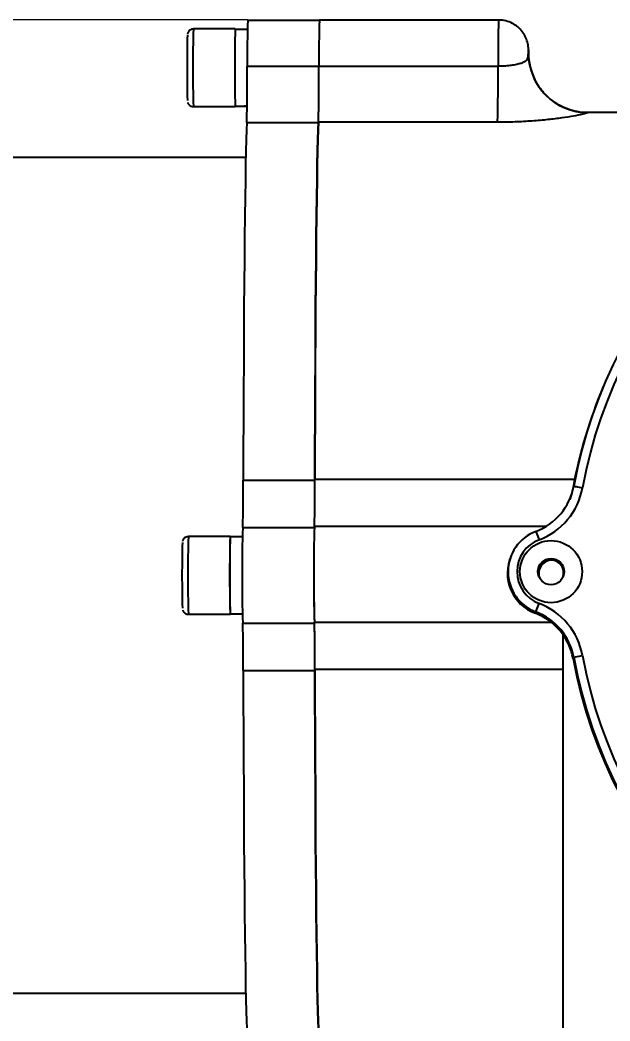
# Model space of a CAD drawing. Header units: millimetres. Extents: x 2454 to 4226, y 715 to 1968.
# Drawn here: x 3499.6 to 3588.5, y 1688.6 to 1839.4 of the extents above; entities that cross this region are included whole.
import ezdxf

# ---------------------------------------------------------------- set-up
doc = ezdxf.new("R2010")
doc.units = ezdxf.units.MM
doc.layers.add('AM_5', color=3, linetype='Continuous', lineweight=25)
doc.styles.add('SLDTEXTSTYLE1', font='txt.shx', dxfattribs={"width": 0.7, "bigfont": 'gbcbig.shx'})
doc.dimstyles.new('SLDDIMSTYLE12$0', dxfattribs={"dimtxt": 12, "dimasz": 10, "dimexe": 0, "dimexo": 0.0625, "dimgap": 0.875, "dimtad": 1, "dimdec": 1, "dimlfac": 1.8, "dimrnd": 1e-09, "dimzin": 12, "dimdsep": 46, "dimtxsty": 'SLDTEXTSTYLE1', "dimcen": 0.09, "dimdle": 8.16, "dimclrd": 3, "dimclre": 3, "dimadec": 0, "dimazin": 3, "dimtfac": 1, "dimtdec": 1, "dimtofl": 0, "dimtmove": 0, "dimatfit": 3, "dimfxl": 0, "dimfrac": 2, "dimtolj": 1, "dimlwd": 5, "dimlwe": 5, "dimarcsym": 0})

# ---------------------------------------------------------------- blocks, each defined once
blk = doc.blocks.new('*D73')
at = {"layer": 'AM_5', "color": 3, "lineweight": 5, "transparency": 16777216}
blk.add_line((3533.83, 1839.42), (3381.72, 1839.42), dxfattribs=at)
at = {"layer": 'AM_5', "color": 3, "linetype": 'Continuous', "lineweight": 5, "transparency": 16777216}
for p, q in [((3381.72, 1829.42), (3381.72, 1682.02)), ((3533.83, 1672.02), (3381.72, 1672.02))]:
    blk.add_line(p, q, dxfattribs=at)
at = {"layer": 'AM_5', "color": 3, "transparency": 16777216}
for points in [[(3380.05, 1829.42), (3383.38, 1829.42), (3381.72, 1839.42)], [(3380.05, 1682.02), (3383.38, 1682.02), (3381.72, 1672.02)]]:
    blk.add_solid(points, dxfattribs=at)
at = {"layer": 'Defpoints', "color": 0, "transparency": 16777216}
for p in [(3533.89, 1839.42), (3381.72, 1672.02), (3533.89, 1672.02)]:
    blk.add_point(p, dxfattribs=at)
at = {"layer": 'AM_5', "color": 0, "transparency": 16777216, "insert": (3374.84, 1755.72), "char_height": 12, "attachment_point": 5, "rotation": 90, "style": 'SLDTEXTSTYLE1'}
blk.add_mtext('\\A1;170', dxfattribs=at)

msp = doc.modelspace()

# ---------------------------------------------------------------- linework, layer by layer
at = {"color": 7, "linetype": 'Continuous', "lineweight": 25}
for p, q in [((3533.89, 1839.416), (3544.689, 1839.416)), ((3571.69, 1839.417), (3544.691, 1839.416)), ((3532, 1838.066), (3525.7, 1838.066)), ((3533.848, 1838.012), (3532, 1838.012)), ((3533.819, 1832.468), (3544.618, 1832.469)), ((3544.62, 1832.484), (3571.618, 1832.484)), ((3525.701, 1826.366), (3532, 1826.366)), ((3612.527, 1825.467), (3585.188, 1825.467)), ((3533.748, 1823.976), (3544.547, 1823.976)), ((3571.547, 1824.007), (3544.549, 1824.007)), ((3533.593, 1818.716), (3406.997, 1818.714)), ((3533.213, 1770.056), (3544.012, 1770.056)), ((3544.013, 1770.202), (3583.158, 1770.203)), ((3533.129, 1762.912), (3543.915, 1762.912)), ((3578.821, 1763.076), (3543.928, 1763.076)), ((3577.318, 1762.346), (3577.792, 1761.082)), ((3531.241, 1761.566), (3524.941, 1761.566)), ((3533.089, 1761.512), (3531.241, 1761.512)), ((3577.318, 1750.214), (3577.792, 1751.477)), ((3531.241, 1749.92), (3533.089, 1749.92)), ((3524.942, 1749.866), (3531.241, 1749.866)), ((3533.129, 1748.521), (3543.928, 1748.521)), ((3543.928, 1748.685), (3579.583, 1748.685)), ((3581.379, 1746.819), (3581.379, 1667.206)), ((3583.008, 1743.398), (3584.336, 1743.64)), ((3533.213, 1741.376), (3544.013, 1741.376)), ((3581.379, 1741.523), (3544.012, 1741.522)), ((3533.595, 1692.716), (3406.999, 1692.714))]:
    msp.add_line(p, q, dxfattribs=at)
at = {"color": 7, "linetype": 'Continuous', "lineweight": 25, "flags": 128}
for points in [[(3532.008, 1838.012), (3531.997, 1838.056), (3531.983, 1837.82), (3531.971, 1837.282), (3531.96, 1836.471), (3531.952, 1835.431), (3531.945, 1834.217), (3531.942, 1832.895), (3531.942, 1831.537), (3531.946, 1830.215), (3531.952, 1829.001), (3531.96, 1827.961), (3531.971, 1827.15), (3531.984, 1826.612), (3531.997, 1826.376), (3532.008, 1826.42)], [(3576.205, 1834.449), (3576.201, 1834.649), (3576.197, 1834.796), (3576.194, 1834.886), (3576.19, 1834.917), (3576.186, 1834.888), (3576.182, 1834.8), (3576.178, 1834.654), (3576.175, 1834.455)], [(3576.175, 1834.455), (3576.178, 1834.461), (3576.182, 1834.465), (3576.186, 1834.466), (3576.19, 1834.467), (3576.193, 1834.465), (3576.197, 1834.461), (3576.201, 1834.456), (3576.205, 1834.449)], [(3533.748, 1823.976), (3533.702, 1822.843), (3533.657, 1821.4), (3533.613, 1819.652), (3533.571, 1817.609), (3533.53, 1815.279), (3533.49, 1812.674), (3533.453, 1809.805), (3533.417, 1806.686), (3533.384, 1803.331), (3533.353, 1799.755), (3533.325, 1795.976), (3533.299, 1792.01), (3533.276, 1787.877), (3533.256, 1783.595), (3533.238, 1779.183), (3533.224, 1774.663), (3533.213, 1770.056)], [(3544.547, 1823.976), (3544.501, 1822.843), (3544.457, 1821.4), (3544.413, 1819.653), (3544.37, 1817.609), (3544.329, 1815.279), (3544.29, 1812.674), (3544.252, 1809.805), (3544.217, 1806.686), (3544.184, 1803.331), (3544.153, 1799.755), (3544.124, 1795.976), (3544.098, 1792.011), (3544.075, 1787.877), (3544.055, 1783.595), (3544.038, 1779.184), (3544.023, 1774.664), (3544.012, 1770.056)], [(3544.013, 1770.202), (3544.024, 1774.807), (3544.038, 1779.324), (3544.056, 1783.731), (3544.076, 1788.009), (3544.099, 1792.138), (3544.125, 1796.098), (3544.154, 1799.871), (3544.185, 1803.44), (3544.218, 1806.788), (3544.253, 1809.899), (3544.291, 1812.76), (3544.33, 1815.357), (3544.372, 1817.678), (3544.414, 1819.712), (3544.458, 1821.45), (3544.503, 1822.884), (3544.549, 1824.007)], [(3582.918, 1768.949), (3582.638, 1767.824), (3582.401, 1767.17)], [(3583.008, 1769.161), (3583.033, 1769.156), (3583.109, 1769.143), (3583.232, 1769.12), (3583.397, 1769.09), (3583.598, 1769.054), (3583.828, 1769.012), (3584.077, 1768.967), (3584.336, 1768.919)], [(3531.249, 1761.512), (3531.241, 1761.566), (3531.228, 1761.408), (3531.215, 1760.944), (3531.204, 1760.197), (3531.195, 1759.209), (3531.188, 1758.033), (3531.184, 1756.732), (3531.183, 1755.376), (3531.186, 1754.038), (3531.191, 1752.791), (3531.199, 1751.702), (3531.209, 1750.828), (3531.221, 1750.219), (3531.235, 1749.906), (3531.248, 1749.906), (3531.249, 1749.92)], [(3533.213, 1741.376), (3533.225, 1736.769), (3533.239, 1732.249), (3533.256, 1727.837), (3533.277, 1723.555), (3533.3, 1719.422), (3533.326, 1715.456), (3533.355, 1711.677), (3533.386, 1708.101), (3533.419, 1704.746), (3533.455, 1701.627), (3533.492, 1698.758), (3533.532, 1696.153), (3533.573, 1693.823), (3533.615, 1691.78), (3533.659, 1690.032), (3533.704, 1688.589), (3533.75, 1687.456)], [(3544.548, 1687.487), (3544.502, 1688.63), (3544.457, 1690.083), (3544.413, 1691.84), (3544.371, 1693.892), (3544.33, 1696.231), (3544.29, 1698.845), (3544.253, 1701.722), (3544.217, 1704.848), (3544.184, 1708.211), (3544.153, 1711.793), (3544.125, 1715.578), (3544.099, 1719.549), (3544.076, 1723.688), (3544.055, 1727.974), (3544.038, 1732.389), (3544.024, 1736.912), (3544.012, 1741.522)], [(3544.013, 1741.376), (3544.024, 1736.769), (3544.038, 1732.249), (3544.056, 1727.838), (3544.076, 1723.555), (3544.099, 1719.422), (3544.125, 1715.456), (3544.154, 1711.677), (3544.185, 1708.102), (3544.218, 1704.747), (3544.254, 1701.627), (3544.292, 1698.758), (3544.331, 1696.153), (3544.372, 1693.823), (3544.415, 1691.78), (3544.459, 1690.033), (3544.504, 1688.589), (3544.549, 1687.456)]]:
    msp.add_lwpolyline(points, dxfattribs=at)
at = {"color": 7, "linetype": 'Continuous', "lineweight": 25}
for radius in [4.68, 1.98]:
    msp.add_circle((3579.596, 1756.28), radius, dxfattribs=at)
for centre, radius, start, end in [((3706.53, 1834.168), 172.719, 178.25882, 180.56383), ((3717.329, 1834.168), 172.719, 178.25882, 180.56383), ((3742.516, 1833.913), 197.902, 178.40645, 180.41367), ((3718.005, 1834.444), 146.4, 178.05337, 180.76681), ((3739.549, 1832.219), 213.928, 178.43392, 181.56789), ((3743.758, 1832.219), 211.837, 178.43306, 181.56875), ((3735.774, 1832.239), 211.034, 178.66413, 181.34967), ((3585.175, 1834.458), 9.001, 180.01507, 270.00201), ((3585.2, 1834.447), 8.995, 179.98825, 206.55358), ((3203.736, 1830.976), 330.086, 358.78492, 0.25909), ((3214.536, 1830.976), 330.086, 358.78492, 0.25909), ((3216.536, 1830.994), 328.087, 358.77968, 0.26016), ((3243.535, 1830.995), 328.087, 358.77968, 0.26016), ((3653.846, 1756.28), 72, 100.3061, 169.6939), ((3653.846, 1756.28), 70.65, 100.3061, 169.6939), ((3585.191, 1825.451), 0.0157, 100.93745, 160.46138), ((3653.76, 1756.068), 72.004, 157.01866, 169.69411), ((3351.678, 1768.624), 181.541, 358.19669, 0.45176), ((3364.119, 1768.77), 179.899, 358.18635, 0.45621), ((3574.153, 1770.771), 9, 290.5867, 349.69388), ((3574.153, 1770.771), 10.35, 290.5867, 349.69388), ((3820.931, 1755.721), 287.892, 178.5687, 181.43311), ((3831.727, 1755.879), 287.889, 178.56747, 181.4319), ((3579.596, 1756.28), 6.48, 110.5867, 249.4133), ((3730.085, 1755.675), 206.104, 178.61236, 181.36333), ((3739.882, 1755.719), 215.02, 178.44188, 181.55993), ((3741.449, 1755.719), 210.288, 178.4215, 181.58031), ((3579.596, 1756.28), 5.13, 110.5867, 249.4133), ((3579.507, 1756.068), 6.48, 156.23349, 249.41124), ((3579.507, 1756.068), 1.98, 90.00177, 153.87472), ((3579.731, 1756.02), 1.98, 81.17099, 203.12717), ((3579.507, 1756.068), 1.98, 340.46515, 89.9991), ((3768.349, 1754.293), 224.495, 179.61404, 181.4735), ((3574.153, 1741.788), 10.35, 10.30612, 69.4133), ((3574.064, 1741.577), 9, 10.30462, 69.4125), ((3574.153, 1741.788), 9, 10.30612, 69.4133), ((3351.678, 1742.802), 181.541, 359.55006, 1.80512), ((3360.83, 1742.947), 183.188, 359.55443, 1.79488), ((3362.477, 1742.802), 181.541, 359.55006, 1.80512), ((3653.753, 1756.065), 71.996, 190.30438, 259.69351), ((3653.846, 1756.28), 72, 190.3061, 259.6939), ((3653.846, 1756.28), 70.65, 190.3061, 259.6939)]:
    msp.add_arc(centre, radius, start, end, dxfattribs=at)
for centre, start_param, end_param in [((3532, 1832.216), 4.712389, 4.9017856), ((3533.89, 1832.216), 4.6175706, 4.712389)]:
    msp.add_ellipse(centre, major_axis=(9.981, 0), ratio=0.5807102, start_param=start_param, end_param=end_param, dxfattribs=at)
for points, knots in [([(3576.203, 1834.57), (3576.202, 1834.642), (3576.2, 1834.817), (3576.195, 1834.975), (3576.187, 1835.161), (3576.161, 1835.469), (3576.074, 1836.017), (3575.844, 1836.717), (3575.399, 1837.519), (3574.791, 1838.227), (3573.982, 1838.835), (3573.047, 1839.238), (3572.248, 1839.436), (3571.79, 1839.396), (3571.687, 1839.387)], [0, 0, 0, 0, 0.0430213, 0.1044143, 0.1492078, 0.1789303, 0.2409328, 0.3540229, 0.4541196, 0.5815868, 0.6998622, 0.8285577, 0.9611913, 1, 1, 1, 1]), ([(3525.696, 1838.057), (3525.596, 1838.051), (3525.405, 1838.038), (3525.168, 1837.905), (3525.002, 1837.746), (3524.898, 1837.587), (3524.843, 1837.451), (3524.82, 1837.363), (3524.815, 1837.332), (3524.813, 1837.322)], [0, 0, 0, 0, 0.2265828, 0.4331951, 0.604632, 0.7499542, 0.8681979, 0.9539589, 1, 1, 1, 1]), ([(3571.618, 1832.484), (3571.93, 1832.49), (3572.554, 1832.501), (3573.451, 1832.587), (3574.265, 1832.716), (3574.966, 1832.886), (3575.527, 1833.089), (3576.155, 1833.484), (3576.166, 1834.043), (3576.175, 1834.455)], [0, 0, 0, 0, 0.1096441, 0.2195778, 0.3299111, 0.4410106, 0.5536428, 0.6710933, 1, 1, 1, 1]), ([(3585.187, 1825.498), (3585.031, 1825.489), (3584.351, 1825.449), (3583.182, 1825.662), (3581.763, 1826.1), (3580.509, 1826.74), (3579.429, 1827.513), (3578.528, 1828.377), (3577.811, 1829.28), (3577.335, 1830.054), (3577.117, 1830.503), (3577.043, 1830.654)], [0, 0, 0, 0, 0.045413, 0.1975555, 0.3408471, 0.4765879, 0.6053316, 0.7270943, 0.8412735, 0.9463032, 1, 1, 1, 1]), ([(3524.839, 1827.009), (3524.852, 1826.969), (3524.887, 1826.863), (3525.009, 1826.669), (3525.223, 1826.486), (3525.473, 1826.373), (3525.639, 1826.379), (3525.7, 1826.381)], [0, 0, 0, 0, 0.1196884, 0.3227377, 0.5748445, 0.8451743, 1, 1, 1, 1]), ([(3585.176, 1825.457), (3585.13, 1825.43), (3585.042, 1825.381), (3584.298, 1825.186), (3583.034, 1824.939), (3581.273, 1824.661), (3579.146, 1824.394), (3576.755, 1824.181), (3574.19, 1824.034), (3572.43, 1824.016), (3571.547, 1824.007)], [0, 0, 0, 0, 0.1310505, 0.2489112, 0.3728484, 0.4989176, 0.6229809, 0.7492895, 0.8742213, 1, 1, 1, 1]), ([(3524.941, 1761.566), (3524.824, 1761.553), (3524.618, 1761.529), (3524.377, 1761.38), (3524.221, 1761.219), (3524.128, 1761.064), (3524.084, 1760.949), (3524.073, 1760.905), (3524.071, 1760.896)], [0, 0, 0, 0, 0.2917635, 0.5091932, 0.6913411, 0.8453315, 0.9687801, 1, 1, 1, 1]), ([(3524.092, 1750.473), (3524.097, 1750.457), (3524.123, 1750.376), (3524.225, 1750.201), (3524.426, 1750.01), (3524.682, 1749.881), (3524.863, 1749.879), (3524.938, 1749.879)], [0, 0, 0, 0, 0.0521779, 0.2625576, 0.5212588, 0.7985888, 1, 1, 1, 1])]:
    msp.add_open_spline(points, degree=3, knots=knots, dxfattribs=at)

# ---------------------------------------------------------------- dimensions: what is measured, and where the dimension line sits
at = {"layer": 'AM_5'}
dim = msp.add_linear_dim(base=(3381.715, 1672.016), p1=(3533.89, 1839.416), p2=(3533.893, 1672.016), angle=90, text='170', dimstyle='SLDDIMSTYLE12$0', override={"dimlfac": 1, "dimpost": ''}, dxfattribs=at)
dim.commit()
dim.dimension.update_dxf_attribs({"geometry": '*D73', "text_midpoint": (3374.84, 1755.716)})

doc.saveas('drawing.dxf')
